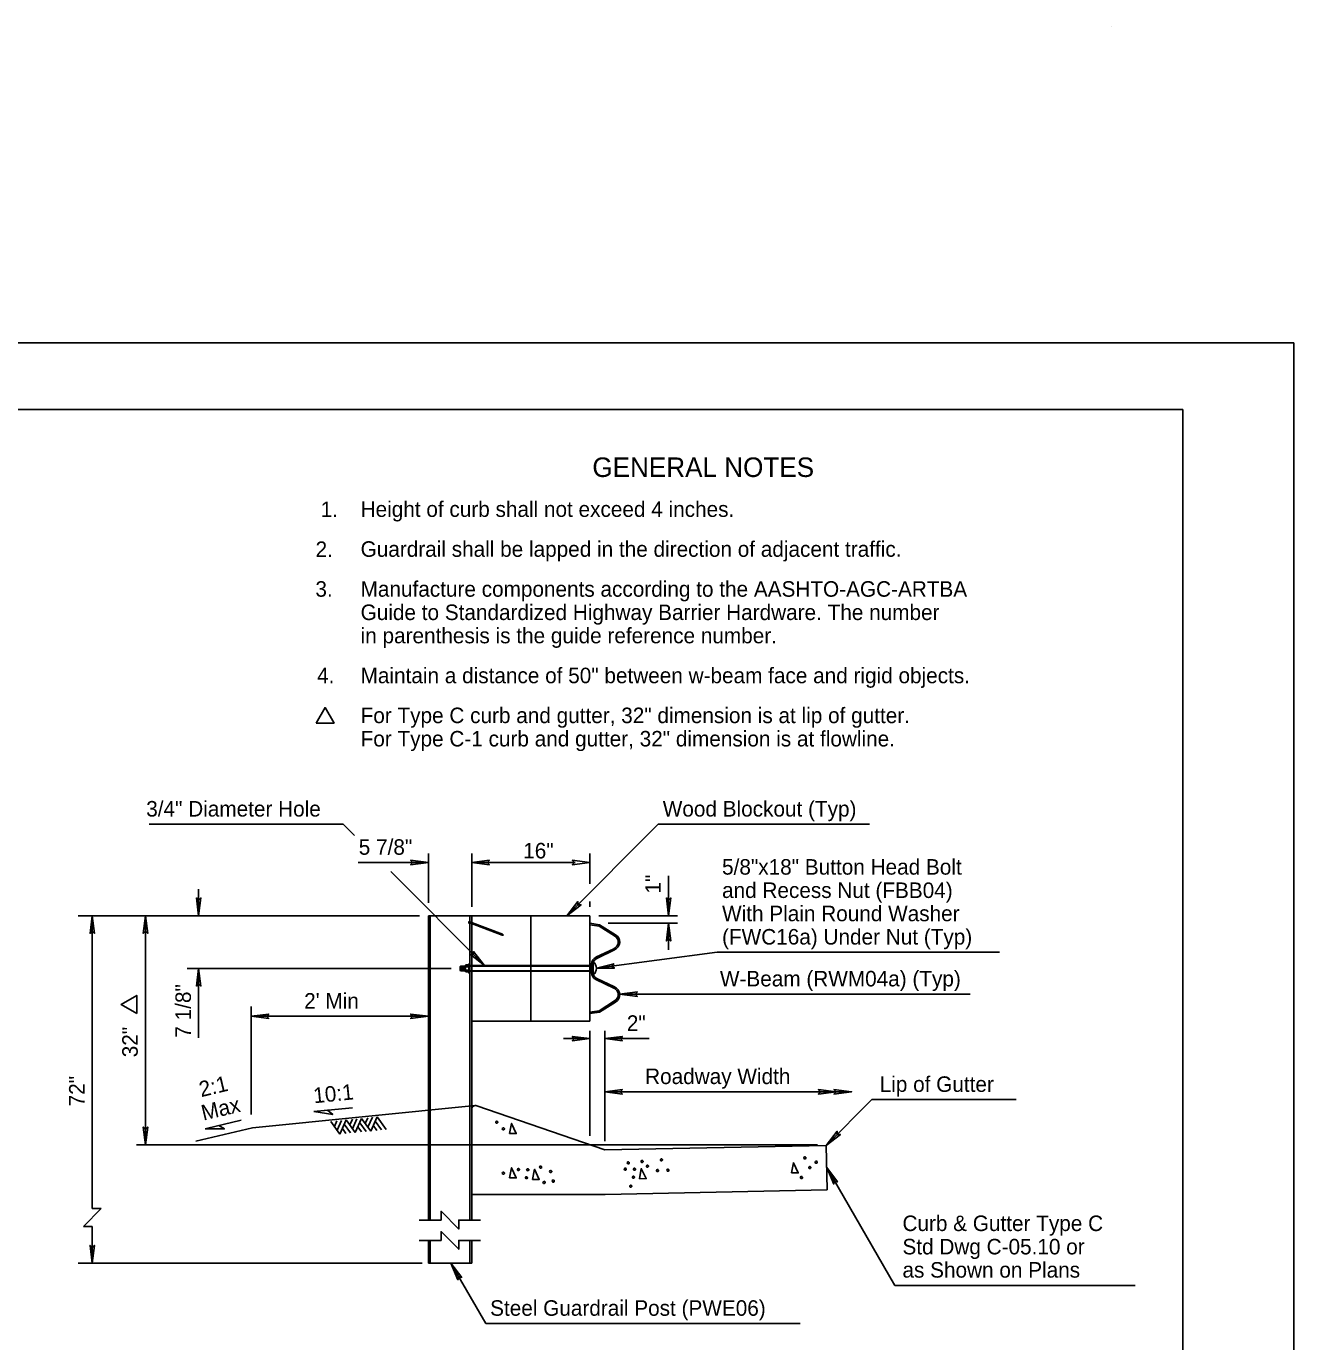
# Model space of a CAD drawing. Extents: x -1700 to 1700, y -1137 to 1457.
# Drawn here: x 270 to 1700, y -26 to 1457 of the extents above; entities that cross this region are included whole.
import ezdxf

# ---------------------------------------------------------------- set-up
doc = ezdxf.new("R2010")
doc.units = 0
for name, color, linetype in [('1', 7, 'Continuous'), ('21', 7, 'Continuous'), ('25', 7, 'Continuous'), ('37', 7, 'Continuous'), ('42', 7, 'Continuous'), ('43', 7, 'Continuous'), ('44', 7, 'Continuous'), ('45', 7, 'Continuous'), ('54', 7, 'Continuous'), ('55', 7, 'Continuous'), ('56', 7, 'Continuous'), ('59', 7, 'Continuous'), ('63', 7, 'Continuous')]:
    doc.layers.add(name, color=color, linetype=linetype)

msp = doc.modelspace()

# ---------------------------------------------------------------- linework, layer by layer
at = {"layer": '1'}
msp.add_lwpolyline([(-1700, 1100), (1700, 1100), (1700, -1100), (-1700, -1100)], close=True, dxfattribs=at)
at = {"layer": '21'}
for p, q in [((594.6, 233.4), (638.5, 237.8)), ((472.3, 214.1), (512.9, 223.8))]:
    msp.add_line(p, q, dxfattribs=at)
for points in [[(594.6, 233.4), (616, 230.2), (610.2, 234.9)], [(472.3, 214.1), (493.9, 213.8), (487.5, 217.7)]]:
    msp.add_lwpolyline(points, close=True, dxfattribs=at)
at = {"layer": '25'}
for p, q in [((723.9, 468.7), (723.9, 524.2)), ((772.8, 464.2), (772.8, 524.2)), ((906.2, 524.2), (906.2, 490.2)), ((644.9, 514.2), (723.9, 514.2)), ((889.5, 514.2), (772.8, 514.2)), ((994.9, 499.1), (994.9, 454.2)), ((464.8, 454.2), (464.8, 484.2)), ((906.2, 470.2), (906.2, 464.2)), ((713.9, 454.2), (329, 454.2)), ((344.8, 454.2), (344.8, 124)), ((404.8, 454.2), (404.8, 195.9)), ((1004.9, 454.2), (916.2, 454.2)), ((1004.9, 445.8), (926.8, 445.9)), ((994.9, 445.8), (994.9, 415.8)), ((452, 394.8), (749.7, 394.8)), ((464.8, 316.7), (464.8, 394.8)), ((523.9, 351.7), (523.9, 230.2)), ((723.9, 340.8), (523.9, 340.8)), ((906.2, 315.7), (876.2, 315.7)), ((906.2, 324.5), (906.2, 205.9)), ((922.8, 324.5), (922.8, 200.1)), ((972.8, 315.7), (922.8, 315.7)), ((1201.3, 255.7), (922.8, 255.7)), ((1162.8, 195.9), (394.8, 195.9)), ((334.8, 104), (354.8, 124)), ((344.8, 124), (354.8, 124)), ((334.8, 104), (344.8, 104)), ((344.8, 62.5), (344.8, 104)), ((717, 62.5), (329, 62.5))]:
    msp.add_line(p, q, dxfattribs=at)
for points in [[(706.4, 514.2), (703.9, 516.7), (723.9, 514.2), (703.9, 511.7)], [(790.3, 514.2), (792.8, 511.7), (772.8, 514.2), (792.8, 516.7)], [(888.7, 514.2), (886.2, 516.7), (906.2, 514.2), (886.2, 511.7)], [(464.8, 471.7), (462.3, 474.2), (464.8, 454.2), (467.3, 474.2)], [(994.9, 471.7), (997.4, 474.2), (994.9, 454.2), (992.4, 474.2)], [(344.8, 436.7), (342.3, 434.2), (344.8, 454.2), (347.3, 434.2)], [(404.8, 436.7), (402.3, 434.2), (404.8, 454.2), (407.3, 434.2)], [(994.9, 428.3), (992.4, 425.8), (994.9, 445.8), (997.4, 425.8)], [(464.8, 394.8), (467.3, 374.8), (464.8, 377.3), (462.3, 374.8)], [(541.4, 340.8), (543.9, 338.3), (523.9, 340.8), (543.9, 343.3)], [(706.4, 340.8), (703.9, 343.3), (723.9, 340.8), (703.9, 338.3)], [(888.7, 315.7), (886.2, 318.2), (906.2, 315.7), (886.2, 313.2)], [(922.8, 315.7), (942.8, 313.2), (940.3, 315.7), (942.8, 318.2)], [(922.8, 255.7), (942.8, 253.2), (940.3, 255.7), (942.8, 258.2)], [(1166.3, 255.7), (1163.8, 258.2), (1183.8, 255.7), (1163.8, 253.2)], [(1183.8, 255.7), (1181.3, 258.2), (1201.3, 255.7), (1181.3, 253.2)], [(404.8, 213.4), (407.3, 215.9), (404.8, 195.9), (402.3, 215.9)], [(344.8, 80), (347.3, 82.5), (344.8, 62.5), (342.3, 82.5)]]:
    msp.add_lwpolyline(points, close=True, dxfattribs=at)
for points in [[(713.6, 111), (738.2, 111), (738.2, 121), (758.2, 101), (758.2, 111), (782.8, 111)], [(713.6, 88.2), (738.2, 88.2), (738.2, 98.2), (758.2, 78.2), (758.2, 88.2), (782.8, 88.2)]]:
    msp.add_lwpolyline(points, dxfattribs=at)
at = {"layer": '37'}
for p, q in [((776.7, 240.2), (525.4, 215.1)), ((525.4, 215.1), (461.6, 199.9))]:
    msp.add_line(p, q, dxfattribs=at)
at = {"layer": '42'}
for p, q in [((1494, 1456.9), (1494, 1456.9)), ((723.9, 454.2), (772.8, 454.2)), ((723.9, 454.2), (723.9, 234.9)), ((726, 235.2), (726, 454.2)), ((769.5, 446.6), (769.4, 446.3)), ((769.4, 446.3), (769.4, 446)), ((769.4, 446), (769.4, 445.8)), ((769.4, 445.8), (769.5, 445.7)), ((769.4, 445.8), (769.4, 445.8)), ((769.6, 447), (769.5, 446.6)), ((769.5, 445.7), (769.6, 445.8)), ((769.7, 447.4), (769.6, 447)), ((769.7, 445.8), (769.6, 445.8)), ((769.9, 447.7), (769.7, 447.4)), ((769.7, 445.9), (769.9, 446.1)), ((769.7, 445.8), (769.7, 445.9)), ((769.8, 445.6), (769.9, 445.6)), ((770.1, 448), (769.9, 447.7)), ((769.9, 446.1), (770.1, 446.4)), ((769.9, 445.6), (770, 445.8)), ((770.1, 445.8), (770, 445.8)), ((770.2, 448.1), (770.1, 448)), ((770.1, 446.4), (770.2, 446.8)), ((770.1, 445.8), (770.2, 446)), ((770.3, 448.2), (770.2, 448.1)), ((770.2, 446.8), (770.4, 447.1)), ((770.2, 446), (770.4, 446.3)), ((770.4, 448.2), (770.3, 448.2)), ((770.5, 448), (770.4, 448.2)), ((770.4, 447.5), (770.5, 447.8)), ((770.4, 447.1), (770.4, 447.5)), ((770.4, 446.3), (770.5, 446.6)), ((770.5, 447.8), (770.5, 448)), ((770.5, 446.6), (770.6, 447)), ((770.6, 447), (770.7, 447.4)), ((770.7, 239.6), (770.7, 454.2)), ((770.8, 447.9), (770.7, 448.1)), ((770.7, 447.4), (770.8, 447.7)), ((770.7, 447.3), (807.7, 433.4)), ((770.7, 446), (807.1, 432.2)), ((770.8, 447.7), (770.8, 447.9)), ((772.8, 454.2), (772.8, 239.8)), ((772.8, 337.5), (772.8, 454.2)), ((839.5, 454.2), (772.8, 454.2)), ((839.5, 454.2), (906.2, 454.2)), ((839.5, 454.2), (839.5, 335.4)), ((906.2, 454.2), (906.2, 335.4)), ((906.2, 444), (906.2, 445.8)), ((906.2, 445.8), (906.2, 445.8)), ((906.2, 445.8), (917, 444.1)), ((906.2, 444.1), (906.2, 445.8)), ((807.1, 432.2), (808.7, 432.3)), ((807.7, 433.4), (808.7, 432.3)), ((916.4, 442.5), (906.2, 444.1)), ((906.2, 444), (906.2, 444)), ((934, 431.5), (916.4, 442.5)), ((917, 444.1), (935, 432.7)), ((913, 407.4), (933.1, 417)), ((933.9, 415.6), (913.8, 406.1)), ((760.2, 397.4), (759.7, 396.9)), ((759.7, 396.9), (759.7, 392.7)), ((759.7, 392.7), (760.2, 392.2)), ((765.5, 397.4), (760.2, 397.4)), ((760.2, 397.4), (760.2, 392.2)), ((760.2, 394), (760.5, 392.2)), ((765.5, 392.2), (760.2, 392.2)), ((760.3, 397.4), (761.3, 392.2)), ((761, 397.4), (762, 392.2)), ((761.8, 397.4), (762.8, 392.2)), ((762.5, 397.4), (763.5, 392.2)), ((763.3, 397.4), (764.3, 392.2)), ((764.1, 397.4), (765.1, 392.2)), ((764.8, 397.4), (765.5, 393.7)), ((765.5, 397.7), (765.5, 391.9)), ((906.2, 397.4), (765.5, 397.4)), ((906.2, 392.2), (765.5, 392.2)), ((766.1, 398.7), (769.7, 398.7)), ((769.7, 396.7), (766.1, 396.7)), ((769.7, 392.9), (766.1, 392.9)), ((766.1, 391), (769.7, 391)), ((769.7, 389.6), (769.7, 400.1)), ((770.7, 400.1), (769.7, 400.1)), ((769.7, 397.9), (908, 397.9)), ((769.7, 391.7), (908, 391.7)), ((770.7, 389.6), (769.7, 389.6)), ((906.2, 397.4), (908, 397.4)), ((906.2, 392.2), (908, 392.2)), ((908, 394.8), (908, 399.9)), ((909.7, 397.9), (908, 397.9)), ((909.7, 397.4), (908, 397.4)), ((908, 389.7), (908, 394.8)), ((909.7, 392.2), (908, 392.2)), ((909.7, 391.7), (908, 391.7)), ((909.7, 399.9), (909.7, 394.8)), ((909.7, 394.8), (909.7, 389.7)), ((933.1, 372.7), (913, 382.2)), ((913.8, 383.6), (933.9, 374)), ((916.4, 347.1), (934, 358.2)), ((935, 356.9), (917, 345.6)), ((906.2, 345.6), (916.4, 347.1)), ((917, 345.6), (906.2, 343.8)), ((906.2, 343.8), (906.2, 345.6)), ((772.8, 335.4), (906.2, 335.4)), ((770.7, 239.6), (770.7, 111)), ((772.8, 239.8), (772.8, 111)), ((723.9, 234.9), (723.9, 111)), ((726, 235.2), (726, 111)), ((723.9, 62.5), (723.9, 88.2)), ((725.9, 62.5), (725.9, 88.2)), ((770.7, 62.5), (770.7, 88.2)), ((772.8, 62.5), (772.8, 88.2)), ((723.9, 62.5), (772.8, 62.5))]:
    msp.add_line(p, q, dxfattribs=at)
for centre, radius, start, end in [((903.5, 394.9), 10, 311.406, 48.3865), ((766.6, 397.7), 1.09, 117.2479, 242.7521), ((769, 394.8), 3.44, 145.9366, 214.0419), ((766.6, 391.9), 1.09, 117.2999, 242.7001)]:
    msp.add_arc(centre, radius, start, end, dxfattribs=at)
for centre, major_axis, start_param, end_param in [((928.7, 424.5), (9.38, 0), 5.199842, 7.251143), ((928.7, 424.5), (11.1, 0), 5.199842, 7.251143), ((917.4, 399.9), (-9.38, 0), 5.199842, 6.283185), ((917.4, 399.9), (-7.69, 0), 5.199842, 6.283185), ((917.4, 389.7), (-9.38, 0), 0, 1.083344), ((917.4, 389.7), (-7.69, 0), 0, 1.083344), ((928.7, 365.2), (9.38, 0), 5.315227, 7.366529), ((928.7, 365.2), (11.1, 0), 5.315227, 7.366529)]:
    msp.add_ellipse(centre, major_axis=major_axis, ratio=0.90725, start_param=start_param, end_param=end_param, dxfattribs=at)
for points in [[(769.5, 445.7), (769.8, 445.6)], [(770.3, 446.1), (770.7, 446)], [(770.7, 448.1), (770.4, 448.2)]]:
    msp.add_open_spline(points, degree=1, dxfattribs=at)
at = {"layer": '43'}
for p, q in [((409, 557.3), (628, 557.3)), ((640.5, 544.7), (628, 557.3)), ((880.2, 454.2), (983.3, 557.3)), ((983.3, 557.3), (1221.5, 557.3)), ((787.3, 397.9), (681.4, 503.9)), ((913.5, 394.9), (1049.8, 413)), ((1050.2, 413), (1368.1, 413)), ((939.7, 365.8), (1335.2, 365.8)), ((749.4, 62.5), (788.6, -5.5)), ((788.6, -5.5), (1143.3, -5.5))]:
    msp.add_line(p, q, dxfattribs=at)
for points in [[(892.6, 466.6), (896.1, 466.6), (880.2, 454.2), (892.6, 470.1)], [(775, 410.3), (775, 413.8), (787.3, 397.9), (771.4, 410.3)], [(930.9, 397.2), (933.7, 395.1), (913.5, 394.9), (933, 400)], [(957.2, 365.8), (959.7, 363.3), (939.7, 365.8), (959.7, 368.3)], [(758.1, 47.3), (757.2, 43.9), (749.4, 62.5), (761.5, 46.4)]]:
    msp.add_lwpolyline(points, close=True, dxfattribs=at)
at = {"layer": '44'}
for p, q in [((922.8, 190.1), (778.5, 239.9)), ((772.8, 236.5), (772.8, 140.1)), ((1172.8, 195.3), (922.8, 190.1)), ((1173.8, 145.3), (1172.8, 195.3)), ((772.8, 140.1), (923.4, 140.1)), ((923.4, 140.1), (1173.8, 145.3))]:
    msp.add_line(p, q, dxfattribs=at)
msp.add_arc((777, 236.1), 4.17, 68.6716, 180, dxfattribs=at)
at = {"layer": '45'}
for p, q in [((1172.8, 195.3), (1224.3, 246.9)), ((1224.3, 246.9), (1386.8, 246.9)), ((1173.3, 170.3), (1250, 37.4)), ((1250, 37.4), (1521.1, 37.4))]:
    msp.add_line(p, q, dxfattribs=at)
for points in [[(1185.2, 207.7), (1188.7, 207.7), (1172.8, 195.3), (1185.2, 211.2)], [(1182, 155.2), (1181.1, 151.7), (1173.3, 170.3), (1185.4, 154.2)]]:
    msp.add_lwpolyline(points, close=True, dxfattribs=at)
at = {"layer": '56'}
for points in [[(597.3, 671.3), (607.4, 688.8), (617.5, 671.3)], [(394.9, 344.1), (377.4, 354.2), (394.9, 364.3)]]:
    msp.add_lwpolyline(points, close=True, dxfattribs=at)
at = {"layer": '59'}
for p, q in [((620.8, 222.9), (617.9, 216.6)), ((626, 223.5), (621, 212.3)), ((631.2, 224), (624, 208)), ((641.4, 209.8), (631.2, 224)), ((638.2, 224.7), (635.3, 218.3)), ((643.4, 225.2), (638.4, 214)), ((648.6, 225.7), (641.4, 209.8)), ((658.9, 211.5), (648.6, 225.7)), ((655.6, 226.4), (652.7, 220)), ((660.8, 227), (655.8, 215.8)), ((666.1, 227.5), (658.9, 211.5)), ((671.1, 212.7), (663.9, 222.7)), ((676.3, 213.3), (666.1, 227.5)), ((624, 208), (613.8, 222.2)), ((631, 208.7), (626.9, 214.4)), ((636.2, 209.3), (629.1, 219.2)), ((648.4, 210.5), (644.3, 216.2)), ((653.6, 211), (646.5, 220.9)), ((665.8, 212.2), (661.7, 217.9))]:
    msp.add_line(p, q, dxfattribs=at)
for points in [[(801, 222.7), (800.3, 222.4), (799.9, 221.6), (800.1, 220.8), (800.6, 220.4), (801.5, 220.3), (802, 220.7), (802.3, 221.2), (802.2, 221.9), (802, 222.2), (801.5, 222.6), (801, 222.7)], [(808.5, 215), (807.7, 214.7), (807.3, 214), (807.5, 213.2), (808, 212.8), (808.9, 212.7), (809.5, 213.1), (809.7, 213.6), (809.7, 214.3), (809.4, 214.6), (809, 215), (808.5, 215)], [(815.6, 208.6), (817.7, 220.1), (823, 208.6), (815.6, 208.6)], [(965, 178.4), (964.3, 178.1), (963.9, 177.3), (964.1, 176.5), (964.6, 176.1), (965.5, 176), (966, 176.4), (966.3, 176.9), (966.2, 177.6), (966, 178), (965.5, 178.3), (965, 178.4)], [(986.7, 180), (986, 179.7), (985.6, 178.9), (985.8, 178.2), (986.3, 177.7), (987.2, 177.7), (987.7, 178.1), (988, 178.6), (987.9, 179.3), (987.7, 179.6), (987.2, 180), (986.7, 180)], [(1148.5, 182.4), (1147.8, 182.1), (1147.4, 181.4), (1147.6, 180.6), (1148.1, 180.2), (1149.1, 180.1), (1149.6, 180.5), (1149.8, 181), (1149.8, 181.7), (1149.5, 182.1), (1149, 182.4), (1148.5, 182.4)], [(808.5, 165), (807.7, 164.7), (807.3, 164), (807.5, 163.2), (808, 162.8), (808.9, 162.7), (809.5, 163.1), (809.7, 163.6), (809.7, 164.3), (809.4, 164.6), (809, 165), (808.5, 165)], [(815.6, 158.6), (817.7, 170.1), (823, 158.6), (815.6, 158.6)], [(825.5, 169.3), (824.7, 169), (824.3, 168.2), (824.5, 167.4), (825, 167), (825.9, 167), (826.5, 167.3), (826.7, 167.8), (826.7, 168.5), (826.4, 168.9), (826, 169.2), (825.5, 169.3)], [(835.9, 169), (835.2, 168.7), (834.8, 168), (835, 167.2), (835.5, 166.8), (836.4, 166.7), (836.9, 167.1), (837.2, 167.6), (837.1, 168.3), (836.9, 168.6), (836.4, 169), (835.9, 169)], [(841.5, 156.9), (843.7, 168.3), (849, 156.9), (841.5, 156.9)], [(850.5, 172), (849.8, 171.7), (849.4, 171), (849.6, 170.2), (850.1, 169.7), (851, 169.7), (851.5, 170.1), (851.8, 170.6), (851.7, 171.2), (851.5, 171.6), (851, 172), (850.5, 172)], [(861.9, 167), (861.1, 166.7), (860.7, 166), (860.9, 165.2), (861.4, 164.8), (862.3, 164.7), (862.9, 165.1), (863.1, 165.6), (863.1, 166.3), (862.8, 166.6), (862.3, 167), (861.9, 167)], [(945.9, 169.7), (945.2, 169.4), (944.8, 168.7), (945, 167.9), (945.5, 167.5), (946.4, 167.4), (946.9, 167.8), (947.2, 168.3), (947.1, 169), (946.9, 169.4), (946.4, 169.7), (945.9, 169.7)], [(949.2, 176.8), (948.5, 176.4), (948.2, 175.7), (948.4, 174.9), (948.9, 174.5), (949.8, 174.4), (950.3, 174.8), (950.5, 175.3), (950.5, 176), (950.2, 176.4), (949.7, 176.7), (949.2, 176.8)], [(956.3, 169.7), (955.6, 169.4), (955.2, 168.6), (955.4, 167.8), (955.9, 167.4), (956.8, 167.4), (957.4, 167.8), (957.6, 168.3), (957.5, 168.9), (957.3, 169.3), (956.8, 169.6), (956.3, 169.7)], [(962.2, 157.6), (964.1, 169.1), (969.6, 157.8), (962.2, 157.6)], [(970.9, 173), (970.2, 172.7), (969.8, 171.9), (970, 171.1), (970.5, 170.7), (971.4, 170.7), (971.9, 171), (972.2, 171.5), (972.1, 172.2), (971.9, 172.6), (971.4, 172.9), (970.9, 173)], [(982.3, 168.2), (981.6, 167.9), (981.2, 167.1), (981.4, 166.4), (981.9, 165.9), (982.8, 165.9), (983.4, 166.3), (983.6, 166.8), (983.5, 167.5), (983.3, 167.8), (982.8, 168.2), (982.3, 168.2)], [(994, 168.5), (993.3, 168.2), (992.9, 167.4), (993.1, 166.7), (993.6, 166.2), (994.5, 166.2), (995, 166.6), (995.2, 167.1), (995.2, 167.8), (994.9, 168.1), (994.5, 168.5), (994, 168.5)], [(1133.6, 164.2), (1135.6, 175.7), (1141.1, 164.3), (1133.6, 164.2)], [(1154, 171.4), (1153.3, 171.1), (1153, 170.3), (1153.2, 169.5), (1153.6, 169.1), (1154.6, 169.1), (1155.1, 169.5), (1155.3, 170), (1155.3, 170.6), (1155, 171), (1154.5, 171.3), (1154, 171.4)], [(1161.3, 177.4), (1160.6, 177.1), (1160.2, 176.4), (1160.4, 175.6), (1160.9, 175.2), (1161.8, 175.1), (1162.4, 175.5), (1162.6, 176), (1162.5, 176.7), (1162.3, 177.1), (1161.8, 177.4), (1161.3, 177.4)], [(834.5, 160), (833.8, 159.7), (833.4, 159), (833.6, 158.2), (834.1, 157.8), (835, 157.7), (835.5, 158.1), (835.8, 158.6), (835.7, 159.2), (835.5, 159.6), (835, 160), (834.5, 160)], [(854.3, 154.8), (853.6, 154.5), (853.2, 153.7), (853.4, 152.9), (853.9, 152.5), (854.8, 152.4), (855.3, 152.8), (855.6, 153.3), (855.5, 154), (855.3, 154.4), (854.8, 154.7), (854.3, 154.8)], [(864.8, 156.3), (864.1, 156), (863.7, 155.2), (863.8, 154.5), (864.3, 154), (865.3, 154), (865.8, 154.4), (866, 154.8), (866, 155.5), (865.8, 155.9), (865.3, 156.2), (864.8, 156.3)], [(952.1, 150.6), (951.4, 150.2), (951, 149.5), (951.2, 148.7), (951.7, 148.3), (952.7, 148.2), (953.2, 148.6), (953.4, 149.1), (953.4, 149.8), (953.1, 150.2), (952.6, 150.5), (952.1, 150.6)], [(955.1, 160.7), (954.4, 160.4), (954, 159.6), (954.2, 158.8), (954.7, 158.4), (955.6, 158.4), (956.2, 158.7), (956.4, 159.2), (956.3, 159.9), (956.1, 160.3), (955.6, 160.6), (955.1, 160.7)], [(1144.7, 160.4), (1144, 160.1), (1143.6, 159.3), (1143.8, 158.5), (1144.3, 158.1), (1145.2, 158.1), (1145.8, 158.5), (1146, 158.9), (1145.9, 159.6), (1145.7, 160), (1145.2, 160.3), (1144.7, 160.4)]]:
    msp.add_lwpolyline(points, dxfattribs=at)
at = {"layer": '63'}
msp.add_lwpolyline([(1575, 1025), (-1575, 1025), (-1575, -1025), (1575, -1025)], close=True, dxfattribs=at)

# ---------------------------------------------------------------- texts
at = {"layer": '21'}
for s, rotation, p in [('2:1', 13.3576, (467.6, 249.6)), ('10:1', 5.7106, (595, 242.7)), ('Max', 13.3576, (470.1, 223.2))]:
    msp.add_text(s, height=17.5, rotation=rotation, dxfattribs=at).set_placement(p)
at = {"layer": '25'}
for s, p in [('5 7/8"', (645.4, 522.9)), ('16"', (830.9, 518.8)), ("2' Min", (583.8, 349.5)), ('Roadway Width', (968.4, 264.4))]:
    msp.add_text(s, height=17.5, dxfattribs=at).set_placement(p)
for s, rotation, p in [('1"', 90, (986.1, 479.2)), ('7 1/8"', 89.9965, (456.1, 316.7)), ('2"', 359.9965, (947.8, 324.4)), ('32"', 90, (396.1, 294.6)), ('72"', 90, (336.1, 239.3))]:
    msp.add_text(s, height=17.5, rotation=rotation, dxfattribs=at).set_placement(p)
at = {"layer": '43'}
for s, p in [('3/4" Diameter Hole', (405.7, 566)), ('Wood Blockout (Typ)', (988.3, 566)), ('5/8"x18" Button Head Bolt ', (1055.2, 500.5)), ('and Recess Nut (FBB04)', (1055.2, 474.2)), ('With Plain Round Washer', (1055.2, 448)), ('(FWC16a) Under Nut (Typ)', (1055.2, 421.7)), ('W-Beam (RWM04a) (Typ)', (1052.8, 374.5)), ('Steel Guardrail Post (PWE06)', (793.6, 3.2))]:
    msp.add_text(s, height=17.5, dxfattribs=at).set_placement(p)
at = {"layer": '45'}
for s, p in [('Lip of Gutter', (1233, 255.6)), ('Curb & Gutter Type C', (1258.7, 98.7)), ('Std Dwg C-05.10 or', (1258.7, 72.4)), ('as Shown on Plans', (1258.7, 46.2))]:
    msp.add_text(s, height=17.5, dxfattribs=at).set_placement(p)
at = {"layer": '54'}
for s, height, p in [('GENERAL NOTES', 22, (908.9, 948.8)), ('1.', 17.5, (602.5, 903.6)), ('2.', 17.5, (596.7, 858.6)), ('3.', 17.5, (596.5, 813.8)), ('4.', 17.5, (598.4, 716.3))]:
    msp.add_text(s, height=height, dxfattribs=at).set_placement(p)
at = {"layer": '55'}
for s, p in [('Height of curb shall not exceed 4 inches.', (647.5, 903.8)), ('Guardrail shall be lapped in the direction of adjacent traffic.', (647.5, 858.8)), ('Manufacture components according to the AASHTO-AGC-ARTBA', (647.5, 813.8)), ('Guide to Standardized Highway Barrier Hardware. The number ', (647.5, 787.5)), ('in parenthesis is the guide reference number.', (647.5, 761.3)), ('Maintain a distance of 50" between w-beam face and rigid objects.', (647.5, 716.3)), ('For Type C curb and gutter, 32" dimension is at lip of gutter.', (647.5, 671.3)), ('For Type C-1 curb and gutter, 32" dimension is at flowline.', (647.5, 645))]:
    msp.add_text(s, height=17.5, dxfattribs=at).set_placement(p)

doc.saveas('drawing.dxf')
